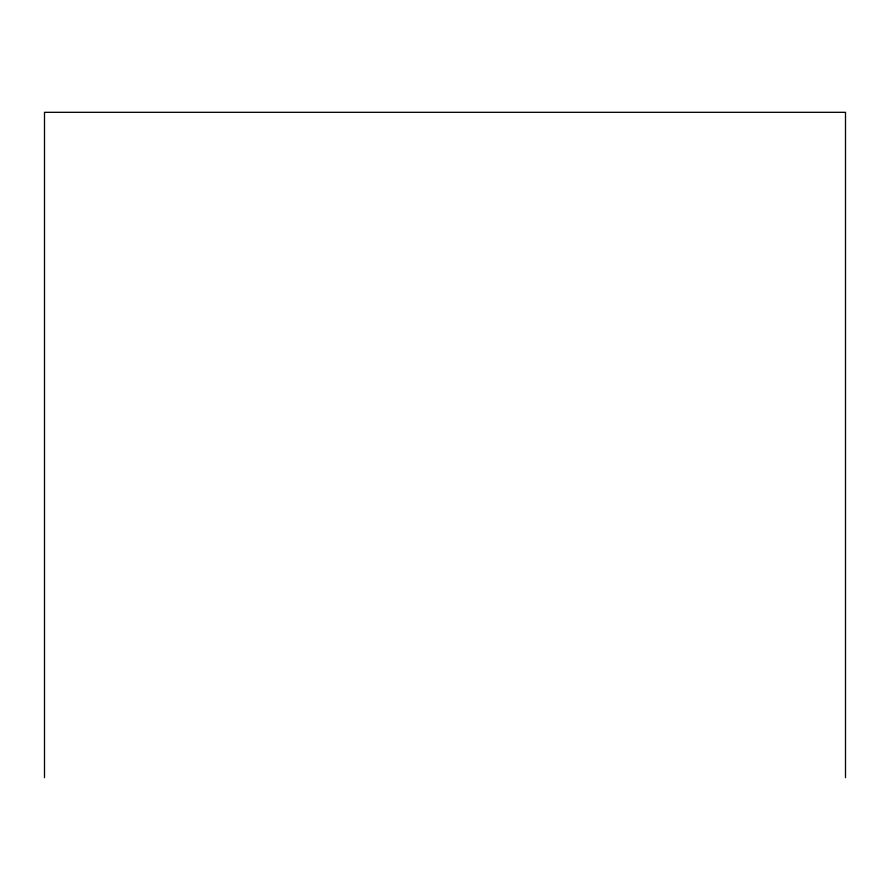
<?xml version="1.0" encoding="UTF-8"?>
<svg xmlns="http://www.w3.org/2000/svg" width="890" height="890" viewBox="0 0 890 890"><rect width="100%" height="100%" fill="white"/><g stroke="black" fill="none" stroke-linecap="round" stroke-linejoin="round"><path stroke-width="1.33" d="M845.5 777.682L845.5 112.318L44.5 112.318L44.5 777.682"/></g></svg>
